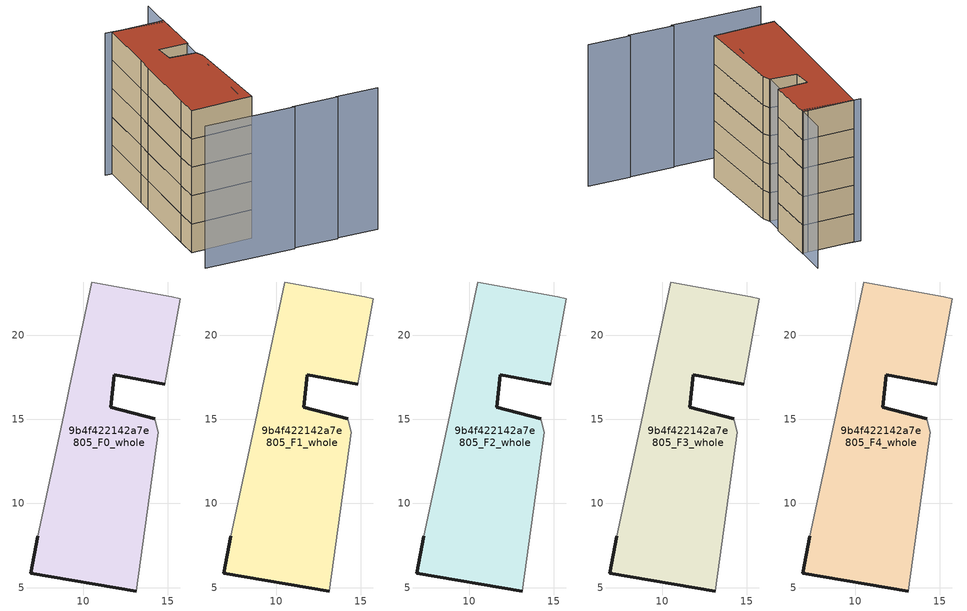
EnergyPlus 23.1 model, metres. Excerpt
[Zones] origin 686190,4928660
9b4f422142a7e805_F0_whole
 floor ground (EU_floor_Construction): 15.75,22.17 14.83,17.08 11.84,17.64 11.61,15.71 14.24,15.02 14.45,14.23 13.14,4.8 6.87,5.84 7.29,8.05 8.82,15.25 9.16,16.85 10.5,23.15 15.25,22.26 z0
 wall outside (EU_wall_Construction): 7.29,8.05 6.87,5.84 13.14,4.8 / 14.24,15.02 11.61,15.71 11.84,17.64 14.83,17.08 z0:3
 wall adiabatic (EU_wall_Construction): 13.14,4.8 14.45,14.23 14.24,15.02 / 14.83,17.08 15.75,22.17 15.25,22.26 10.5,23.15 9.16,16.85 8.82,15.25 7.29,8.05 z0:3
9b4f422142a7e805_F1_whole
 floor to 9b4f422142a7e805_F0_whole (EU_floor_Construction): 15.75,22.17 14.83,17.08 11.84,17.64 11.61,15.71 14.24,15.02 14.45,14.23 13.14,4.8 6.87,5.84 7.29,8.05 8.82,15.25 9.16,16.85 10.5,23.15 15.25,22.26 z3
 wall outside (EU_wall_Construction): 7.29,8.05 6.87,5.84 13.14,4.8 / 14.24,15.02 11.61,15.71 11.84,17.64 14.83,17.08 z3:6
 wall adiabatic (EU_wall_Construction): 13.14,4.8 14.45,14.23 14.24,15.02 / 14.83,17.08 15.75,22.17 15.25,22.26 10.5,23.15 9.16,16.85 8.82,15.25 7.29,8.05 z3:6
9b4f422142a7e805_F2_whole
 floor to 9b4f422142a7e805_F1_whole (EU_floor_Construction): 15.75,22.17 14.83,17.08 11.84,17.64 11.61,15.71 14.24,15.02 14.45,14.23 13.14,4.8 6.87,5.84 7.29,8.05 8.82,15.25 9.16,16.85 10.5,23.15 15.25,22.26 z6
 wall outside (EU_wall_Construction): 7.29,8.05 6.87,5.84 13.14,4.8 / 14.24,15.02 11.61,15.71 11.84,17.64 14.83,17.08 z6:9
 wall adiabatic (EU_wall_Construction): 13.14,4.8 14.45,14.23 14.24,15.02 / 14.83,17.08 15.75,22.17 15.25,22.26 10.5,23.15 9.16,16.85 8.82,15.25 7.29,8.05 z6:9
9b4f422142a7e805_F3_whole
 floor to 9b4f422142a7e805_F2_whole (EU_floor_Construction): 15.75,22.17 14.83,17.08 11.84,17.64 11.61,15.71 14.24,15.02 14.45,14.23 13.14,4.8 6.87,5.84 7.29,8.05 8.82,15.25 9.16,16.85 10.5,23.15 15.25,22.26 z9
 wall outside (EU_wall_Construction): 7.29,8.05 6.87,5.84 13.14,4.8 / 14.24,15.02 11.61,15.71 11.84,17.64 14.83,17.08 z9:12
 wall adiabatic (EU_wall_Construction): 13.14,4.8 14.45,14.23 14.24,15.02 / 14.83,17.08 15.75,22.17 15.25,22.26 10.5,23.15 9.16,16.85 8.82,15.25 7.29,8.05 z9:12
9b4f422142a7e805_F4_whole
 floor to 9b4f422142a7e805_F3_whole (EU_floor_Construction): 15.75,22.17 14.83,17.08 11.84,17.64 11.61,15.71 14.24,15.02 14.45,14.23 13.14,4.8 6.87,5.84 7.29,8.05 8.82,15.25 9.16,16.85 10.5,23.15 15.25,22.26 z12
 wall outside (EU_wall_Construction): 7.29,8.05 6.87,5.84 13.14,4.8 / 14.24,15.02 11.61,15.71 11.84,17.64 14.83,17.08 z12:15
 wall adiabatic (EU_wall_Construction): 13.14,4.8 14.45,14.23 14.24,15.02 / 14.83,17.08 15.75,22.17 15.25,22.26 10.5,23.15 9.16,16.85 8.82,15.25 7.29,8.05 z12:15
 roof outside (EU_roof_Construction): 13.14,4.8 14.45,14.23 14.24,15.02 11.61,15.71 11.84,17.64 14.83,17.08 15.75,22.17 15.25,22.26 10.5,23.15 9.16,16.85 8.82,15.25 7.29,8.05 6.87,5.84 z15
shading: 14.93,0.86 19.52,-0.13 / 19.41,0.05 23.63,-0.87 / 5.96,2.58 15.08,0.67 / 12.15,5.01 16.39,25.36 / 15.68,21.88 9.83,23.32 z0:15
[Building]
EU S2 Campaign: North Axis=0; Terrain=City; Solar Distribution=FullExterior
[Site:Location]
Bologna: Latitude=44.5; Longitude=11.25; Time Zone=1; Elevation=37
[SizingPeriod:WeatherFileDays]
AnnualSizingPeriod: Begin Month=1; Begin Day of Month=1; End Month=12; End Day of Month=31; Day of Week for Start Day=Monday; Use Weather File Daylight Saving Period=No; Use Weather File Rain and Snow Indicators=No
[MATERIAL]
EU_InternalMass_Material: Roughness=MediumRough; Thickness=0.1; Conductivity=1; Density=1800; Specific Heat=900; Thermal Absorptance=0.9; Solar Absorptance=0.7; Visible Absorptance=0.7
[MATERIAL:NOMASS] Roughness=MediumRough; Thermal Absorptance=0.9; Solar Absorptance=0.7; Visible Absorptance=0.7
Name | Thermal Resistance
EU_wall_NoMass | 0.905828
EU_roof_NoMass | 0.37593
EU_floor_NoMass | 0.67114
[CONSTRUCTION]
EU_wall_Construction: EU_wall_NoMass
EU_roof_Construction: EU_roof_NoMass
EU_floor_Construction: EU_floor_NoMass
EU_InternalMass_Construction: EU_InternalMass_Material
[ZONE] Type=1; Multiplier=1; Ceiling Height=autocalculate; Floor Area=autocalculate; Part of Total Floor Area=Yes
Name | Volume
9b4f422142a7e805_F0_whole | 287.441
9b4f422142a7e805_F1_whole; 9b4f422142a7e805_F2_whole; 9b4f422142a7e805_F3_whole; 9b4f422142a7e805_F4_whole | 287.442
[INTERNALMASS] Construction=EU_InternalMass_Construction; Surface Area=95.814
Name | Zone or ZoneList
9b4f422142a7e805_F0_whole_EU_InternalMass | 9b4f422142a7e805_F0_whole
9b4f422142a7e805_F1_whole_EU_InternalMass | 9b4f422142a7e805_F1_whole
9b4f422142a7e805_F2_whole_EU_InternalMass | 9b4f422142a7e805_F2_whole
9b4f422142a7e805_F3_whole_EU_InternalMass | 9b4f422142a7e805_F3_whole
9b4f422142a7e805_F4_whole_EU_InternalMass | 9b4f422142a7e805_F4_whole
[OTHEREQUIPMENT] Fuel Type=Electricity; Design Level Calculation Method=Watts/Area; Power per Zone Floor Area=1; Fraction Latent=0; Fraction Radiant=0; Fraction Lost=0; Carbon Dioxide Generation Rate=0; EndUse Subcategory=EU_Step8_InternalGains
Name | Zone or ZoneList or Space or SpaceList | Schedule
EU_Step8_InternalGain_9b4f422142a7e805_F0_whole_f000 | 9b4f422142a7e805_F0_whole | EU_Step8_GainSchedule_9b4f422142a7e805_F0_whole_f000
EU_Step8_InternalGain_9b4f422142a7e805_F1_whole_f000 | 9b4f422142a7e805_F1_whole | EU_Step8_GainSchedule_9b4f422142a7e805_F1_whole_f000
EU_Step8_InternalGain_9b4f422142a7e805_F2_whole_f000 | 9b4f422142a7e805_F2_whole | EU_Step8_GainSchedule_9b4f422142a7e805_F2_whole_f000
EU_Step8_InternalGain_9b4f422142a7e805_F3_whole_f000 | 9b4f422142a7e805_F3_whole | EU_Step8_GainSchedule_9b4f422142a7e805_F3_whole_f000
EU_Step8_InternalGain_9b4f422142a7e805_F4_whole_f000 | 9b4f422142a7e805_F4_whole | EU_Step8_GainSchedule_9b4f422142a7e805_F4_whole_f000
[ZONEVENTILATION:DESIGNFLOWRATE] Schedule=EU_AlwaysOn; Design Flow Rate Calculation Method=AirChanges/Hour; Air Changes per Hour=0.73129; Ventilation Type=Natural; Fan Pressure Rise=0; Fan Total Efficiency=1; Constant Term Coefficient=1; Temperature Term Coefficient=0; Velocity Term Coefficient=0; Velocity Squared Term Coefficient=0; Minimum Indoor Temperature=-100; Maximum Indoor Temperature=100; Delta Temperature=-100; Minimum Outdoor Temperature=-100; Maximum Outdoor Temperature=100; Maximum Wind Speed=40
Name | Zone or ZoneList or Space or SpaceList
EU_ConstantAir_9b4f422142a7e805_F0_whole | 9b4f422142a7e805_F0_whole
EU_ConstantAir_9b4f422142a7e805_F1_whole | 9b4f422142a7e805_F1_whole
EU_ConstantAir_9b4f422142a7e805_F2_whole | 9b4f422142a7e805_F2_whole
EU_ConstantAir_9b4f422142a7e805_F3_whole | 9b4f422142a7e805_F3_whole
EU_ConstantAir_9b4f422142a7e805_F4_whole | 9b4f422142a7e805_F4_whole
[HVACTEMPLATE:THERMOSTAT] Constant Heating Setpoint=20; Constant Cooling Setpoint=50
EU_HeatOnly_9b4f422142a7e805_F0_whole; EU_HeatOnly_9b4f422142a7e805_F1_whole; EU_HeatOnly_9b4f422142a7e805_F2_whole; EU_HeatOnly_9b4f422142a7e805_F3_whole; EU_HeatOnly_9b4f422142a7e805_F4_whole
[HVACTEMPLATE:ZONE:IDEALLOADSAIRSYSTEM] System Availability Schedule=EU_AlwaysOn; Maximum Heating Supply Air Temperature=50; Minimum Cooling Supply Air Temperature=13; Maximum Heating Supply Air Humidity Ratio=0.0156; Minimum Cooling Supply Air Humidity Ratio=0.0077; Heating Limit=NoLimit; Cooling Limit=NoLimit; Heating Availability Schedule=EU_AlwaysOn; Cooling Availability Schedule=EU_CoolingOff; Dehumidification Control Type=ConstantSensibleHeatRatio; Cooling Sensible Heat Ratio=0.7; Dehumidification Setpoint=60; Humidification Control Type=None; Humidification Setpoint=30; Outdoor Air Method=None; Outdoor Air Flow Rate per Person=0.00944; Outdoor Air Flow Rate per Zone Floor Area=0; Outdoor Air Flow Rate per Zone=0; Demand Controlled Ventilation Type=None; Outdoor Air Economizer Type=NoEconomizer; Heat Recovery Type=None; Sensible Heat Recovery Effectiveness=0.7; Latent Heat Recovery Effectiveness=0.65
Name | Template Thermostat
9b4f422142a7e805_F0_whole | EU_HeatOnly_9b4f422142a7e805_F0_whole
9b4f422142a7e805_F1_whole | EU_HeatOnly_9b4f422142a7e805_F1_whole
9b4f422142a7e805_F2_whole | EU_HeatOnly_9b4f422142a7e805_F2_whole
9b4f422142a7e805_F3_whole | EU_HeatOnly_9b4f422142a7e805_F3_whole
9b4f422142a7e805_F4_whole | EU_HeatOnly_9b4f422142a7e805_F4_whole
[SIZING:ZONE] Zone Cooling Design Supply Air Temperature Input Method=SupplyAirTemperature; Zone Cooling Design Supply Air Temperature=13; Zone Heating Design Supply Air Temperature Input Method=SupplyAirTemperature; Zone Heating Design Supply Air Temperature=50; Zone Cooling Design Supply Air Humidity Ratio=0.008; Zone Heating Design Supply Air Humidity Ratio=0.008; Cooling Design Air Flow Method=DesignDay; Cooling Design Air Flow Rate=0; Cooling Minimum Air Flow per Zone Floor Area=0.000762; Cooling Minimum Air Flow=0; Cooling Minimum Air Flow Fraction=0.2; Heating Design Air Flow Method=DesignDay; Heating Design Air Flow Rate=0; Heating Maximum Air Flow per Zone Floor Area=0.002032; Heating Maximum Air Flow=0.141576; Heating Maximum Air Flow Fraction=0.3; Account for Dedicated Outdoor Air System=No; Dedicated Outdoor Air System Control Strategy=NeutralSupplyAir; Dedicated Outdoor Air Low Setpoint Temperature for Design=autosize; Dedicated Outdoor Air High Setpoint Temperature for Design=autosize; Zone Load Sizing Method=Sensible Load Only No Latent Load; Zone Latent Cooling Design Supply Air Humidity Ratio Input Method=HumidityRatioDifference; Zone Cooling Design Supply Air Humidity Ratio Difference=0.005; Zone Latent Heating Design Supply Air Humidity Ratio Input Method=HumidityRatioDifference; Zone Humidification Design Supply Air Humidity Ratio Difference=0.005
9b4f422142a7e805_F0_whole; 9b4f422142a7e805_F1_whole; 9b4f422142a7e805_F2_whole; 9b4f422142a7e805_F3_whole; 9b4f422142a7e805_F4_whole
[SCHEDULE:CONSTANT]
Name | Hourly Value
EU_AlwaysOn | 1
EU_CoolingOff | 0
[SCHEDULE:FILE] Column Number=1; Rows to Skip at Top=0; Number of Hours of Data=8760; Column Separator=Comma; Interpolate to Timestep=No; Minutes per Item=60; Adjust Schedule for Daylight Savings=Yes
Name | File
EU_Step8_GainSchedule_9b4f422142a7e805_F0_whole_f000 | ../../schedules/9b4f422142a7e805/9b4f422142a7e805_F0_whole_f000_gain.csv
EU_Step8_GainSchedule_9b4f422142a7e805_F1_whole_f000 | ../../schedules/9b4f422142a7e805/9b4f422142a7e805_F1_whole_f000_gain.csv
EU_Step8_GainSchedule_9b4f422142a7e805_F2_whole_f000 | ../../schedules/9b4f422142a7e805/9b4f422142a7e805_F2_whole_f000_gain.csv
EU_Step8_GainSchedule_9b4f422142a7e805_F3_whole_f000 | ../../schedules/9b4f422142a7e805/9b4f422142a7e805_F3_whole_f000_gain.csv
EU_Step8_GainSchedule_9b4f422142a7e805_F4_whole_f000 | ../../schedules/9b4f422142a7e805/9b4f422142a7e805_F4_whole_f000_gain.csv
